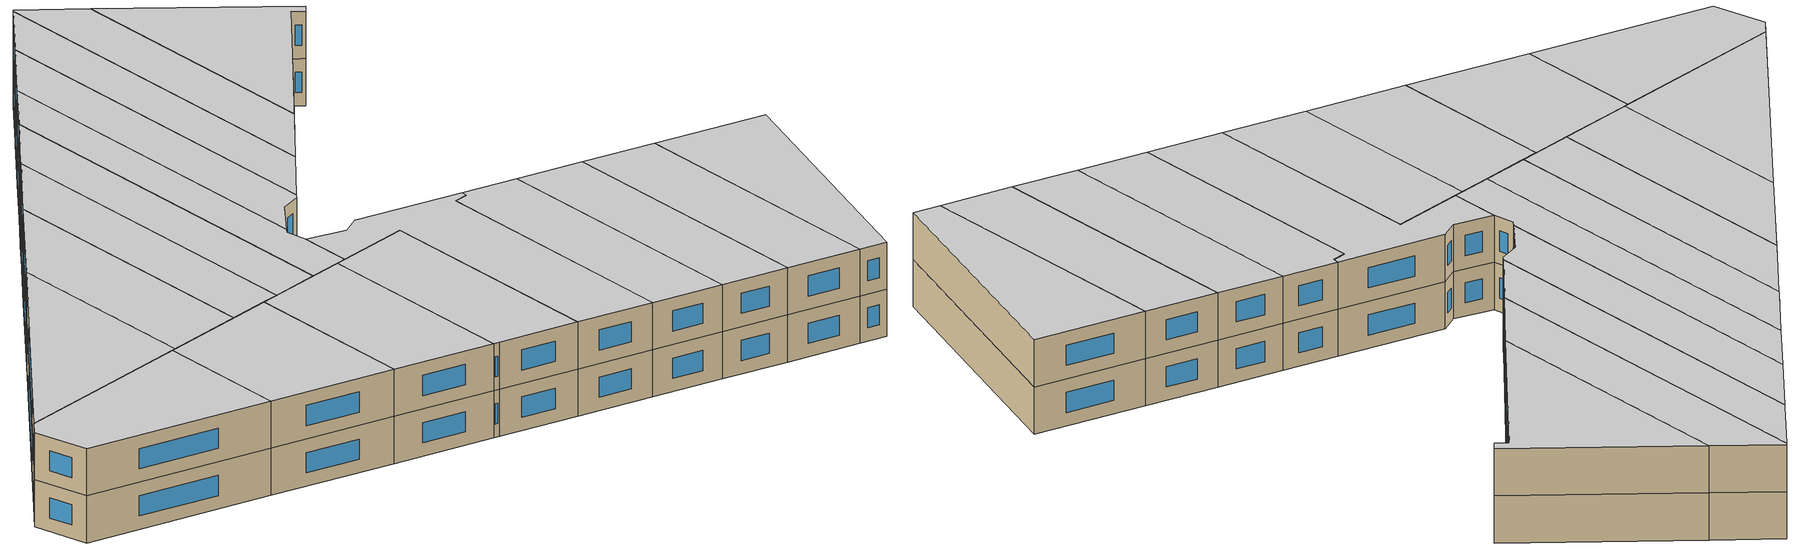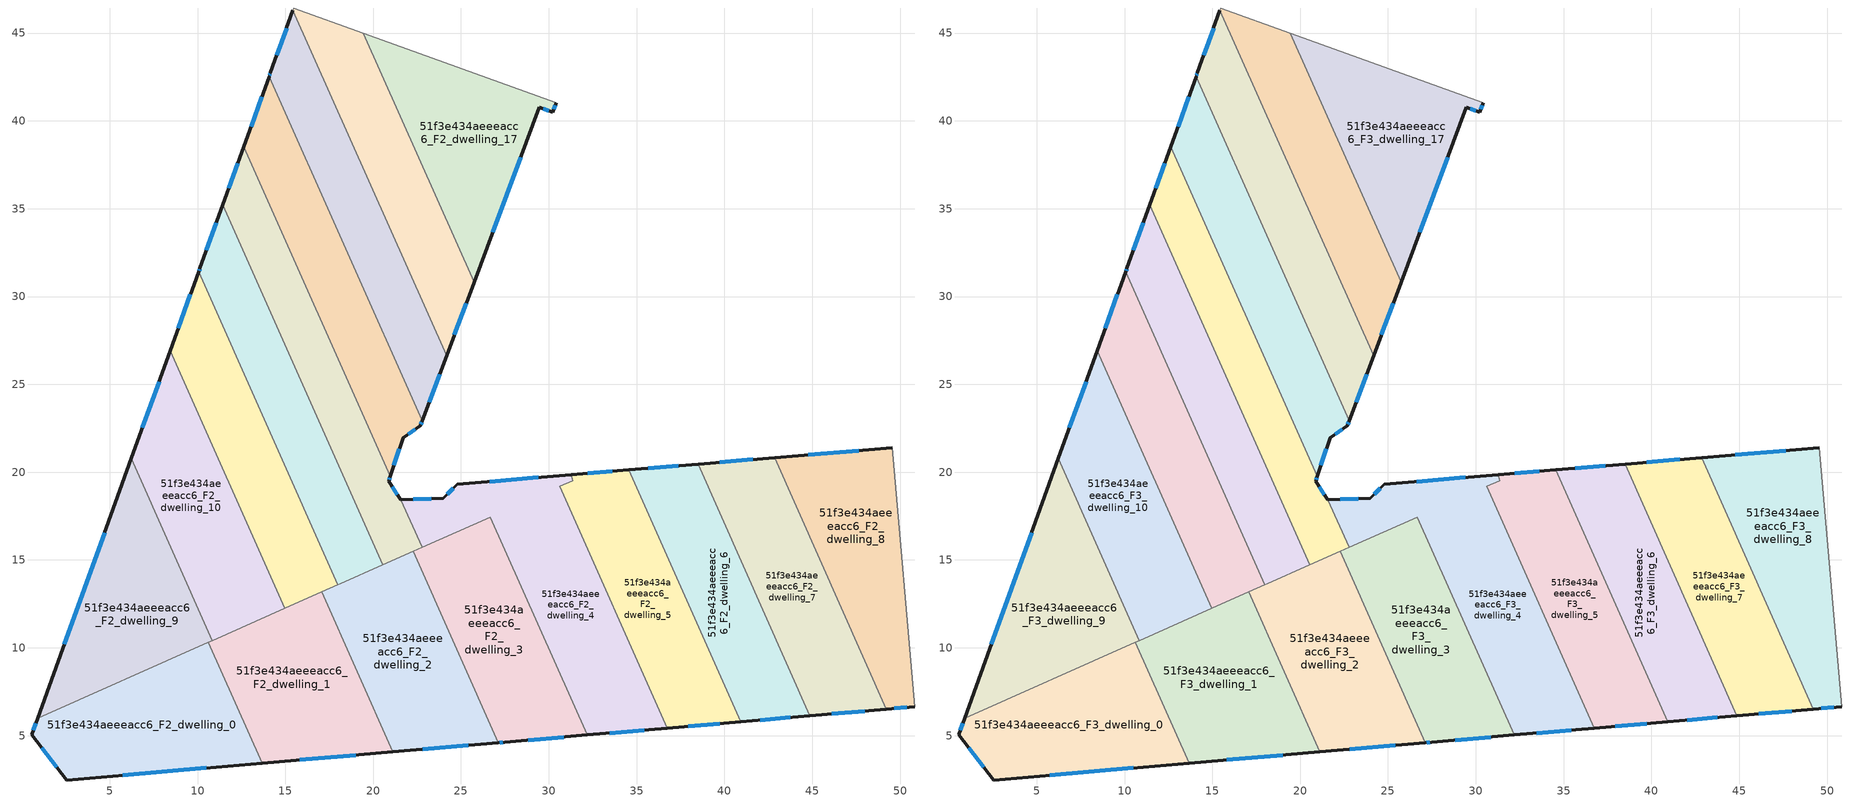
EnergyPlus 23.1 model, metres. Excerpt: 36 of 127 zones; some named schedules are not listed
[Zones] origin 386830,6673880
51f3e434aeeeacc6_F2_dwelling_0
 floor to 51f3e434aeeeacc6_F1_dwelling_0 (EU_floor_Construction): 10.62,10.31 13.68,3.44 2.56,2.47 0.56,5.05 0.9,5.99 z6
 wall outside (EU_wall_Construction): 0.9,5.99 0.56,5.05 2.56,2.47 13.68,3.44 z6:9
 wall to 51f3e434aeeeacc6_F2_dwelling_1 (EU_wall_Construction): 13.68,3.44 10.62,10.31 z6:9
 wall to 51f3e434aeeeacc6_F2_dwelling_9 (EU_wall_Construction): 10.62,10.31 0.9,5.99 z6:9
 window (EU_Window_Construction): 5.74,2.75 10.5,3.16 / 1.13,4.31 1.99,3.21 / 0.8,5.72 0.65,5.32 z6.86:8.14
51f3e434aeeeacc6_F2_dwelling_1
 floor to 51f3e434aeeeacc6_F1_dwelling_1 (EU_floor_Construction): 17.08,13.18 21.12,4.08 13.68,3.44 10.62,10.31 z6
 wall outside (EU_wall_Construction): 13.68,3.44 21.12,4.08 z6:9
 wall to 51f3e434aeeeacc6_F2_dwelling_2 (EU_wall_Construction): 21.12,4.08 17.08,13.18 z6:9
 wall to 51f3e434aeeeacc6_F2_dwelling_10 (EU_wall_Construction): 14.96,12.24 10.84,10.41 z6:9
 wall to 51f3e434aeeeacc6_F2_dwelling_9 (EU_wall_Construction): 10.84,10.41 10.62,10.31 z6:9
 wall to 51f3e434aeeeacc6_F2_dwelling_11 (EU_wall_Construction): 17.08,13.18 14.96,12.24 z6:9
 window (EU_Window_Construction): 15.81,3.62 19,3.9 z6.86:8.14
51f3e434aeeeacc6_F2_dwelling_10
 floor to 51f3e434aeeeacc6_F1_dwelling_10 (EU_floor_Construction): 8.44,26.91 14.96,12.24 10.84,10.41 6.23,20.78 z6
 wall outside (EU_wall_Construction): 8.44,26.91 6.23,20.78 z6:9
 wall to 51f3e434aeeeacc6_F2_dwelling_11 (EU_wall_Construction): 14.96,12.24 8.44,26.91 z6:9
 wall to 51f3e434aeeeacc6_F2_dwelling_9 (EU_wall_Construction): 6.23,20.78 10.84,10.41 z6:9
 window (EU_Window_Construction): 7.81,25.15 6.86,22.53 z6.86:8.14
51f3e434aeeeacc6_F2_dwelling_11
 floor to 51f3e434aeeeacc6_F1_dwelling_11 (EU_floor_Construction): 10.06,31.4 17.98,13.58 14.96,12.24 8.44,26.91 z6
 wall outside (EU_wall_Construction): 10.06,31.4 8.44,26.91 z6:9
 wall to 51f3e434aeeeacc6_F2_dwelling_12 (EU_wall_Construction): 17.98,13.58 10.06,31.4 z6:9
 wall to 51f3e434aeeeacc6_F2_dwelling_2 (EU_wall_Construction): 17.08,13.18 17.98,13.58 z6:9
 window (EU_Window_Construction): 9.6,30.12 8.9,28.19 z6.86:8.14
51f3e434aeeeacc6_F2_dwelling_12
 floor to 51f3e434aeeeacc6_F1_dwelling_12 (EU_floor_Construction): 11.44,35.23 20.56,14.73 18.12,13.64 17.98,13.58 10.06,31.4 10.14,31.61 z6
 wall outside (EU_wall_Construction): 11.44,35.23 10.14,31.61 10.06,31.4 z6:9
 wall to 51f3e434aeeeacc6_F2_dwelling_13 (EU_wall_Construction): 20.56,14.73 11.44,35.23 z6:9
 wall to 51f3e434aeeeacc6_F2_dwelling_2 (EU_wall_Construction): 17.98,13.58 18.12,13.64 20.56,14.73 z6:9
 window (EU_Window_Construction): 10.12,31.55 10.08,31.46 / 11.07,34.19 10.51,32.64 z6.86:8.14
51f3e434aeeeacc6_F2_dwelling_13
 floor to 51f3e434aeeeacc6_F1_dwelling_13 (EU_floor_Construction): 12.64,38.54 20.98,19.77 20.88,19.47 21.58,18.42 22.78,15.71 20.56,14.73 11.44,35.23 z6
 wall outside (EU_wall_Construction): 21.58,18.42 20.88,19.47 20.98,19.77 / 12.64,38.54 11.44,35.23 z6:9
 wall to 51f3e434aeeeacc6_F2_dwelling_14 (EU_wall_Construction): 20.98,19.77 12.64,38.54 z6:9
 wall to 51f3e434aeeeacc6_F2_dwelling_4 (EU_wall_Construction): 22.78,15.71 21.58,18.42 z6:9
 wall to 51f3e434aeeeacc6_F2_dwelling_3 (EU_wall_Construction): 22.27,15.49 22.78,15.71 z6:9
 wall to 51f3e434aeeeacc6_F2_dwelling_2 (EU_wall_Construction): 20.56,14.73 22.27,15.49 z6:9
 window (EU_Window_Construction): 20.91,19.56 20.95,19.69 / 21.38,18.72 21.08,19.17 / 12.3,37.59 11.78,36.17 z6.86:8.14
51f3e434aeeeacc6_F2_dwelling_14
 floor to 51f3e434aeeeacc6_F1_dwelling_14 (EU_floor_Construction): 14.08,42.53 22.79,22.91 22.69,22.65 21.7,21.96 20.98,19.77 12.64,38.54 z6
 wall outside (EU_wall_Construction): 20.98,19.77 21.7,21.96 22.69,22.65 22.79,22.91 / 14.08,42.53 12.64,38.54 z6:9
 wall to 51f3e434aeeeacc6_F2_dwelling_15 (EU_wall_Construction): 22.79,22.91 14.08,42.53 z6:9
 window (EU_Window_Construction): 22.72,22.72 22.76,22.84 / 21.98,22.15 22.41,22.45 / 21.18,20.4 21.49,21.33 / 13.66,41.39 13.05,39.68 z6.86:8.14
51f3e434aeeeacc6_F2_dwelling_15
 floor to 51f3e434aeeeacc6_F1_dwelling_15 (EU_floor_Construction): 15.43,46.29 24.18,26.62 22.79,22.91 14.08,42.53 14.15,42.73 z6
 wall outside (EU_wall_Construction): 15.43,46.29 14.15,42.73 14.08,42.53 / 22.79,22.91 24.18,26.62 z6:9
 wall to 51f3e434aeeeacc6_F2_dwelling_16 (EU_wall_Construction): 24.18,26.62 15.43,46.29 z6:9
 window (EU_Window_Construction): 15.07,45.27 14.52,43.75 / 23.19,23.97 23.78,25.56 / 14.13,42.67 14.1,42.58 z6.86:8.14
51f3e434aeeeacc6_F2_dwelling_16
 floor to 51f3e434aeeeacc6_F1_dwelling_16 (EU_floor_Construction): 19.44,45 25.74,30.81 24.18,26.62 15.43,46.29 15.48,46.43 z6
 wall outside (EU_wall_Construction): 24.18,26.62 25.74,30.81 z6:9
 wall adiabatic (EU_wall_Construction): 19.44,45 15.48,46.43 15.43,46.29 z6:9
 wall to 51f3e434aeeeacc6_F2_dwelling_17 (EU_wall_Construction): 25.74,30.81 19.44,45 z6:9
 window (EU_Window_Construction): 24.62,27.82 25.29,29.61 z6.86:8.14
51f3e434aeeeacc6_F2_dwelling_17
 floor to 51f3e434aeeeacc6_F1_dwelling_17 (EU_floor_Construction): 30.42,41.03 30.22,40.5 29.47,40.78 25.74,30.81 19.44,45 z6
 wall outside (EU_wall_Construction): 25.74,30.81 29.47,40.78 30.22,40.5 30.42,41.03 z6:9
 wall adiabatic (EU_wall_Construction): 30.42,41.03 19.44,45 z6:9
 window (EU_Window_Construction): 26.81,33.66 28.4,37.93 / 30.28,40.65 30.37,40.88 / 29.68,40.7 30,40.58 z6.86:8.14
51f3e434aeeeacc6_F2_dwelling_2
 floor to 51f3e434aeeeacc6_F1_dwelling_2 (EU_floor_Construction): 22.27,15.49 27.11,4.6 21.12,4.08 17.08,13.18 z6
 wall outside (EU_wall_Construction): 21.12,4.08 27.11,4.6 z6:9
 wall to 51f3e434aeeeacc6_F2_dwelling_3 (EU_wall_Construction): 27.11,4.6 22.27,15.49 z6:9
 window (EU_Window_Construction): 22.83,4.23 25.4,4.45 z6.86:8.14
51f3e434aeeeacc6_F2_dwelling_3
 floor to 51f3e434aeeeacc6_F1_dwelling_3 (EU_floor_Construction): 26.67,17.44 32.18,5.04 27.48,4.63 27.11,4.6 22.27,15.49 z6
 wall outside (EU_wall_Construction): 27.11,4.6 27.48,4.63 32.18,5.04 z6:9
 wall to 51f3e434aeeeacc6_F2_dwelling_4 (EU_wall_Construction): 32.18,5.04 26.67,17.44 22.78,15.71 z6:9
 window (EU_Window_Construction): 28.82,4.75 30.84,4.92 / 27.22,4.61 27.37,4.62 z6.86:8.14
51f3e434aeeeacc6_F2_dwelling_4
 floor to 51f3e434aeeeacc6_F1_dwelling_4 (EU_floor_Construction): 31.35,19.52 30.61,19.2 36.73,5.43 32.18,5.04 26.67,17.44 22.78,15.71 21.58,18.42 24,18.51 24.78,19.31 31.27,19.85 z6
 wall outside (EU_wall_Construction): 31.27,19.85 24.78,19.31 24,18.51 21.58,18.42 / 32.18,5.04 36.73,5.43 z6:9
 wall to 51f3e434aeeeacc6_F2_dwelling_5 (EU_wall_Construction): 36.73,5.43 30.61,19.2 31.35,19.52 31.27,19.85 z6:9
 window (EU_Window_Construction): 24.55,19.08 24.22,18.74 / 29.41,19.7 26.63,19.46 / 33.48,5.15 35.43,5.32 / 23.31,18.49 22.27,18.44 z6.86:8.14
51f3e434aeeeacc6_F2_dwelling_5
 floor to 51f3e434aeeeacc6_F1_dwelling_5 (EU_floor_Construction): 34.54,20.13 40.91,5.79 36.73,5.43 30.61,19.2 31.35,19.53 31.27,19.86 z6
 wall outside (EU_wall_Construction): 36.73,5.43 40.91,5.79 / 34.54,20.13 31.27,19.86 z6:9
 wall to 51f3e434aeeeacc6_F2_dwelling_6 (EU_wall_Construction): 40.91,5.79 34.54,20.13 z6:9
 window (EU_Window_Construction): 37.92,5.53 39.72,5.69 / 33.61,20.05 32.2,19.93 z6.86:8.14
51f3e434aeeeacc6_F2_dwelling_6
 floor to 51f3e434aeeeacc6_F1_dwelling_6 (EU_floor_Construction): 38.5,20.46 44.86,6.13 40.91,5.79 34.54,20.13 z6
 wall outside (EU_wall_Construction): 40.91,5.79 44.86,6.13 / 38.5,20.46 34.54,20.13 z6:9
 wall to 51f3e434aeeeacc6_F2_dwelling_7 (EU_wall_Construction): 44.86,6.13 38.5,20.46 z6:9
 window (EU_Window_Construction): 42.04,5.89 43.74,6.04 / 37.37,20.37 35.67,20.22 z6.86:8.14
51f3e434aeeeacc6_F2_dwelling_7
 floor to 51f3e434aeeeacc6_F1_dwelling_7 (EU_floor_Construction): 42.85,20.83 49.22,6.51 44.86,6.13 38.5,20.46 z6
 wall outside (EU_wall_Construction): 44.86,6.13 49.22,6.51 / 42.85,20.83 38.5,20.46 z6:9
 wall to 51f3e434aeeeacc6_F2_dwelling_8 (EU_wall_Construction): 49.22,6.51 42.85,20.83 z6:9
 window (EU_Window_Construction): 46.11,6.24 47.97,6.4 / 41.61,20.72 39.74,20.57 z6.86:8.14
51f3e434aeeeacc6_F2_dwelling_8
 floor to 51f3e434aeeeacc6_F1_dwelling_8 (EU_floor_Construction): 49.54,21.39 50.84,6.65 49.22,6.51 42.85,20.83 z6
 wall outside (EU_wall_Construction): 49.54,21.39 42.85,20.83 / 49.22,6.51 50.84,6.65 z6:9
 wall adiabatic (EU_wall_Construction): 50.84,6.65 49.54,21.39 z6:9
 window (EU_Window_Construction): 47.63,21.23 44.76,20.99 / 49.68,6.55 50.38,6.61 z6.86:8.14
51f3e434aeeeacc6_F2_dwelling_9
 floor to 51f3e434aeeeacc6_F1_dwelling_9 (EU_floor_Construction): 6.23,20.78 10.84,10.41 0.9,5.99 z6
 wall outside (EU_wall_Construction): 6.23,20.78 0.9,5.99 z6:9
 window (EU_Window_Construction): 4.71,16.55 2.42,10.21 z6.86:8.14
51f3e434aeeeacc6_F3_dwelling_0
 floor to 51f3e434aeeeacc6_F2_dwelling_0 (EU_floor_Construction): 10.62,10.31 13.68,3.44 2.56,2.47 0.56,5.05 0.9,5.99 z9
 wall outside (EU_wall_Construction): 0.9,5.99 0.56,5.05 2.56,2.47 13.68,3.44 z9:12
 wall to 51f3e434aeeeacc6_F3_dwelling_1 (EU_wall_Construction): 13.68,3.44 10.62,10.31 z9:12
 wall to 51f3e434aeeeacc6_F3_dwelling_9 (EU_wall_Construction): 10.62,10.31 0.9,5.99 z9:12
 window (EU_Window_Construction): 5.74,2.75 10.5,3.16 / 1.13,4.31 1.99,3.21 / 0.8,5.72 0.65,5.32 z9.86:11.14
 ceiling to 51f3e434aeeeacc6_F4_dwelling_0 (EU_floor_Construction): 13.68,3.44 10.62,10.31 0.9,5.99 0.56,5.05 2.56,2.47 z12
51f3e434aeeeacc6_F3_dwelling_1
 floor to 51f3e434aeeeacc6_F2_dwelling_1 (EU_floor_Construction): 17.08,13.18 21.12,4.08 13.68,3.44 10.62,10.31 z9
 wall outside (EU_wall_Construction): 13.68,3.44 21.12,4.08 z9:12
 wall to 51f3e434aeeeacc6_F3_dwelling_2 (EU_wall_Construction): 21.12,4.08 17.08,13.18 z9:12
 wall to 51f3e434aeeeacc6_F3_dwelling_10 (EU_wall_Construction): 14.96,12.24 10.84,10.41 z9:12
 wall to 51f3e434aeeeacc6_F3_dwelling_9 (EU_wall_Construction): 10.84,10.41 10.62,10.31 z9:12
 wall to 51f3e434aeeeacc6_F3_dwelling_11 (EU_wall_Construction): 17.08,13.18 14.96,12.24 z9:12
 window (EU_Window_Construction): 15.81,3.62 19,3.9 z9.86:11.14
 ceiling to 51f3e434aeeeacc6_F4_dwelling_1 (EU_floor_Construction): 21.12,4.08 17.08,13.18 10.62,10.31 13.68,3.44 z12
51f3e434aeeeacc6_F3_dwelling_10
 floor to 51f3e434aeeeacc6_F2_dwelling_10 (EU_floor_Construction): 8.44,26.91 14.96,12.24 10.84,10.41 6.23,20.78 z9
 wall outside (EU_wall_Construction): 8.44,26.91 6.23,20.78 z9:12
 wall to 51f3e434aeeeacc6_F3_dwelling_11 (EU_wall_Construction): 14.96,12.24 8.44,26.91 z9:12
 wall to 51f3e434aeeeacc6_F3_dwelling_9 (EU_wall_Construction): 6.23,20.78 10.84,10.41 z9:12
 window (EU_Window_Construction): 7.81,25.15 6.86,22.53 z9.86:11.14
 ceiling to 51f3e434aeeeacc6_F4_dwelling_10 (EU_floor_Construction): 14.96,12.24 8.44,26.91 6.23,20.78 10.84,10.41 z12
51f3e434aeeeacc6_F3_dwelling_11
 floor to 51f3e434aeeeacc6_F2_dwelling_11 (EU_floor_Construction): 10.06,31.4 17.98,13.58 14.96,12.24 8.44,26.91 z9
 wall outside (EU_wall_Construction): 10.06,31.4 8.44,26.91 z9:12
 wall to 51f3e434aeeeacc6_F3_dwelling_12 (EU_wall_Construction): 17.98,13.58 10.06,31.4 z9:12
 wall to 51f3e434aeeeacc6_F3_dwelling_2 (EU_wall_Construction): 17.08,13.18 17.98,13.58 z9:12
 window (EU_Window_Construction): 9.6,30.12 8.9,28.19 z9.86:11.14
 ceiling to 51f3e434aeeeacc6_F4_dwelling_11 (EU_floor_Construction): 17.98,13.58 10.06,31.4 8.44,26.91 14.96,12.24 z12
51f3e434aeeeacc6_F3_dwelling_12
 floor to 51f3e434aeeeacc6_F2_dwelling_12 (EU_floor_Construction): 11.44,35.23 20.56,14.73 18.12,13.64 17.98,13.58 10.06,31.4 10.14,31.61 z9
 wall outside (EU_wall_Construction): 11.44,35.23 10.14,31.61 10.06,31.4 z9:12
 wall to 51f3e434aeeeacc6_F3_dwelling_13 (EU_wall_Construction): 20.56,14.73 11.44,35.23 z9:12
 wall to 51f3e434aeeeacc6_F3_dwelling_2 (EU_wall_Construction): 17.98,13.58 18.12,13.64 20.56,14.73 z9:12
 window (EU_Window_Construction): 10.12,31.55 10.08,31.46 / 11.07,34.19 10.51,32.64 z9.86:11.14
 ceiling to 51f3e434aeeeacc6_F4_dwelling_12 (EU_floor_Construction): 20.56,14.73 11.44,35.23 10.14,31.61 10.06,31.4 17.98,13.58 18.12,13.64 z12
51f3e434aeeeacc6_F3_dwelling_13
 floor to 51f3e434aeeeacc6_F2_dwelling_13 (EU_floor_Construction): 12.64,38.54 20.98,19.77 20.88,19.47 21.58,18.42 22.78,15.71 20.56,14.73 11.44,35.23 z9
 wall outside (EU_wall_Construction): 21.58,18.42 20.88,19.47 20.98,19.77 / 12.64,38.54 11.44,35.23 z9:12
 wall to 51f3e434aeeeacc6_F3_dwelling_14 (EU_wall_Construction): 20.98,19.77 12.64,38.54 z9:12
 wall to 51f3e434aeeeacc6_F3_dwelling_4 (EU_wall_Construction): 22.78,15.71 21.58,18.42 z9:12
 wall to 51f3e434aeeeacc6_F3_dwelling_3 (EU_wall_Construction): 22.27,15.49 22.78,15.71 z9:12
 wall to 51f3e434aeeeacc6_F3_dwelling_2 (EU_wall_Construction): 20.56,14.73 22.27,15.49 z9:12
 window (EU_Window_Construction): 20.91,19.56 20.95,19.69 / 21.38,18.72 21.08,19.17 / 12.3,37.59 11.78,36.17 z9.86:11.14
 ceiling to 51f3e434aeeeacc6_F4_dwelling_13 (EU_floor_Construction): 22.78,15.71 21.58,18.42 20.88,19.47 20.98,19.77 12.64,38.54 11.44,35.23 20.56,14.73 z12
51f3e434aeeeacc6_F3_dwelling_14
 floor to 51f3e434aeeeacc6_F2_dwelling_14 (EU_floor_Construction): 14.08,42.53 22.79,22.91 22.69,22.65 21.7,21.96 20.98,19.77 12.64,38.54 z9
 wall outside (EU_wall_Construction): 20.98,19.77 21.7,21.96 22.69,22.65 22.79,22.91 / 14.08,42.53 12.64,38.54 z9:12
 wall to 51f3e434aeeeacc6_F3_dwelling_15 (EU_wall_Construction): 22.79,22.91 14.08,42.53 z9:12
 window (EU_Window_Construction): 22.72,22.72 22.76,22.84 / 21.98,22.15 22.41,22.45 / 21.18,20.4 21.49,21.33 / 13.66,41.39 13.05,39.68 z9.86:11.14
 ceiling to 51f3e434aeeeacc6_F4_dwelling_14 (EU_floor_Construction): 20.98,19.77 21.7,21.96 22.69,22.65 22.79,22.91 14.08,42.53 12.64,38.54 z12
51f3e434aeeeacc6_F3_dwelling_15
 floor to 51f3e434aeeeacc6_F2_dwelling_15 (EU_floor_Construction): 15.43,46.29 24.18,26.62 22.79,22.91 14.08,42.53 14.15,42.73 z9
 wall outside (EU_wall_Construction): 15.43,46.29 14.15,42.73 14.08,42.53 / 22.79,22.91 24.18,26.62 z9:12
 wall to 51f3e434aeeeacc6_F3_dwelling_16 (EU_wall_Construction): 24.18,26.62 15.43,46.29 z9:12
 window (EU_Window_Construction): 15.07,45.27 14.52,43.75 / 23.19,23.97 23.78,25.56 / 14.13,42.67 14.1,42.58 z9.86:11.14
 ceiling to 51f3e434aeeeacc6_F4_dwelling_15 (EU_floor_Construction): 22.79,22.91 24.18,26.62 15.43,46.29 14.15,42.73 14.08,42.53 z12
51f3e434aeeeacc6_F3_dwelling_16
 floor to 51f3e434aeeeacc6_F2_dwelling_16 (EU_floor_Construction): 19.44,45 25.74,30.81 24.18,26.62 15.43,46.29 15.48,46.43 z9
 wall outside (EU_wall_Construction): 24.18,26.62 25.74,30.81 z9:12
 wall adiabatic (EU_wall_Construction): 19.44,45 15.48,46.43 15.43,46.29 z9:12
 wall to 51f3e434aeeeacc6_F3_dwelling_17 (EU_wall_Construction): 25.74,30.81 19.44,45 z9:12
 window (EU_Window_Construction): 24.62,27.82 25.29,29.61 z9.86:11.14
 ceiling to 51f3e434aeeeacc6_F4_dwelling_16 (EU_floor_Construction): 24.18,26.62 25.74,30.81 19.44,45 15.48,46.43 15.43,46.29 z12
51f3e434aeeeacc6_F3_dwelling_17
 floor to 51f3e434aeeeacc6_F2_dwelling_17 (EU_floor_Construction): 30.42,41.03 30.22,40.5 29.47,40.78 25.74,30.81 19.44,45 z9
 wall outside (EU_wall_Construction): 25.74,30.81 29.47,40.78 30.22,40.5 30.42,41.03 z9:12
 wall adiabatic (EU_wall_Construction): 30.42,41.03 19.44,45 z9:12
 window (EU_Window_Construction): 26.81,33.66 28.4,37.93 / 30.28,40.65 30.37,40.88 / 29.68,40.7 30,40.58 z9.86:11.14
 ceiling to 51f3e434aeeeacc6_F4_dwelling_17 (EU_floor_Construction): 25.74,30.81 29.47,40.78 30.22,40.5 30.42,41.03 19.44,45 z12
51f3e434aeeeacc6_F3_dwelling_2
 floor to 51f3e434aeeeacc6_F2_dwelling_2 (EU_floor_Construction): 22.27,15.49 27.11,4.6 21.12,4.08 17.08,13.18 z9
 wall outside (EU_wall_Construction): 21.12,4.08 27.11,4.6 z9:12
 wall to 51f3e434aeeeacc6_F3_dwelling_3 (EU_wall_Construction): 27.11,4.6 22.27,15.49 z9:12
 window (EU_Window_Construction): 22.83,4.23 25.4,4.45 z9.86:11.14
 ceiling to 51f3e434aeeeacc6_F4_dwelling_2 (EU_floor_Construction): 27.11,4.6 22.27,15.49 17.08,13.18 21.12,4.08 z12
51f3e434aeeeacc6_F3_dwelling_3
 floor to 51f3e434aeeeacc6_F2_dwelling_3 (EU_floor_Construction): 26.67,17.44 32.18,5.04 27.48,4.63 27.11,4.6 22.27,15.49 z9
 wall outside (EU_wall_Construction): 27.11,4.6 27.48,4.63 32.18,5.04 z9:12
 wall to 51f3e434aeeeacc6_F3_dwelling_4 (EU_wall_Construction): 32.18,5.04 26.67,17.44 22.78,15.71 z9:12
 window (EU_Window_Construction): 28.82,4.75 30.84,4.92 / 27.22,4.61 27.37,4.62 z9.86:11.14
 ceiling to 51f3e434aeeeacc6_F4_dwelling_3 (EU_floor_Construction): 32.18,5.04 26.67,17.44 22.27,15.49 27.11,4.6 27.48,4.63 z12
51f3e434aeeeacc6_F3_dwelling_4
 floor to 51f3e434aeeeacc6_F2_dwelling_4 (EU_floor_Construction): 31.35,19.52 30.61,19.2 36.73,5.43 32.18,5.04 26.67,17.44 22.78,15.71 21.58,18.42 24,18.51 24.78,19.31 31.27,19.85 z9
 wall outside (EU_wall_Construction): 31.27,19.85 24.78,19.31 24,18.51 21.58,18.42 / 32.18,5.04 36.73,5.43 z9:12
 wall to 51f3e434aeeeacc6_F3_dwelling_5 (EU_wall_Construction): 36.73,5.43 30.61,19.2 31.35,19.52 31.27,19.85 z9:12
 window (EU_Window_Construction): 24.55,19.08 24.22,18.74 / 29.41,19.7 26.63,19.46 / 33.48,5.15 35.43,5.32 / 23.31,18.49 22.27,18.44 z9.86:11.14
 ceiling to 51f3e434aeeeacc6_F4_dwelling_4 (EU_floor_Construction): 36.73,5.43 30.61,19.2 31.35,19.52 31.27,19.85 24.78,19.31 24,18.51 21.58,18.42 22.78,15.71 26.67,17.44 32.18,5.04 z12
51f3e434aeeeacc6_F3_dwelling_5
 floor to 51f3e434aeeeacc6_F2_dwelling_5 (EU_floor_Construction): 34.54,20.13 40.91,5.79 36.73,5.43 30.61,19.2 31.35,19.53 31.27,19.86 z9
 wall outside (EU_wall_Construction): 36.73,5.43 40.91,5.79 / 34.54,20.13 31.27,19.86 z9:12
 wall to 51f3e434aeeeacc6_F3_dwelling_6 (EU_wall_Construction): 40.91,5.79 34.54,20.13 z9:12
 window (EU_Window_Construction): 37.92,5.53 39.72,5.69 / 33.61,20.05 32.2,19.93 z9.86:11.14
 ceiling to 51f3e434aeeeacc6_F4_dwelling_5 (EU_floor_Construction): 40.91,5.79 34.54,20.13 31.27,19.86 31.35,19.53 30.61,19.2 36.73,5.43 z12
51f3e434aeeeacc6_F3_dwelling_6
 floor to 51f3e434aeeeacc6_F2_dwelling_6 (EU_floor_Construction): 38.5,20.46 44.86,6.13 40.91,5.79 34.54,20.13 z9
 wall outside (EU_wall_Construction): 40.91,5.79 44.86,6.13 / 38.5,20.46 34.54,20.13 z9:12
 wall to 51f3e434aeeeacc6_F3_dwelling_7 (EU_wall_Construction): 44.86,6.13 38.5,20.46 z9:12
 window (EU_Window_Construction): 42.04,5.89 43.74,6.04 / 37.37,20.37 35.67,20.22 z9.86:11.14
 ceiling to 51f3e434aeeeacc6_F4_dwelling_6 (EU_floor_Construction): 44.86,6.13 38.5,20.46 34.54,20.13 40.91,5.79 z12
51f3e434aeeeacc6_F3_dwelling_7
 floor to 51f3e434aeeeacc6_F2_dwelling_7 (EU_floor_Construction): 42.85,20.83 49.22,6.51 44.86,6.13 38.5,20.46 z9
 wall outside (EU_wall_Construction): 44.86,6.13 49.22,6.51 / 42.85,20.83 38.5,20.46 z9:12
 wall to 51f3e434aeeeacc6_F3_dwelling_8 (EU_wall_Construction): 49.22,6.51 42.85,20.83 z9:12
 window (EU_Window_Construction): 46.11,6.24 47.97,6.4 / 41.61,20.72 39.74,20.57 z9.86:11.14
 ceiling to 51f3e434aeeeacc6_F4_dwelling_7 (EU_floor_Construction): 49.22,6.51 42.85,20.83 38.5,20.46 44.86,6.13 z12
51f3e434aeeeacc6_F3_dwelling_8
 floor to 51f3e434aeeeacc6_F2_dwelling_8 (EU_floor_Construction): 49.54,21.39 50.84,6.65 49.22,6.51 42.85,20.83 z9
 wall outside (EU_wall_Construction): 49.54,21.39 42.85,20.83 / 49.22,6.51 50.84,6.65 z9:12
 wall adiabatic (EU_wall_Construction): 50.84,6.65 49.54,21.39 z9:12
 window (EU_Window_Construction): 47.63,21.23 44.76,20.99 / 49.68,6.55 50.38,6.61 z9.86:11.14
 ceiling to 51f3e434aeeeacc6_F4_dwelling_8 (EU_floor_Construction): 50.84,6.65 49.54,21.39 42.85,20.83 49.22,6.51 z12
51f3e434aeeeacc6_F3_dwelling_9
 floor to 51f3e434aeeeacc6_F2_dwelling_9 (EU_floor_Construction): 6.23,20.78 10.84,10.41 0.9,5.99 z9
 wall outside (EU_wall_Construction): 6.23,20.78 0.9,5.99 z9:12
 window (EU_Window_Construction): 4.71,16.55 2.42,10.21 z9.86:11.14
 ceiling to 51f3e434aeeeacc6_F4_dwelling_9 (EU_floor_Construction): 10.84,10.41 6.23,20.78 0.9,5.99 z12
[Building]
EU S2 Campaign: North Axis=0; Terrain=City; Solar Distribution=FullExterior
[Site:Location]
Helsinki-Vantaa.AP: Latitude=60.317; Longitude=24.963; Time Zone=2; Elevation=54.6
[SizingPeriod:WeatherFileDays]
AnnualSizingPeriod: Begin Month=1; Begin Day of Month=1; End Month=12; End Day of Month=31; Day of Week for Start Day=Monday; Use Weather File Daylight Saving Period=No; Use Weather File Rain and Snow Indicators=No
[MATERIAL]
EU_InternalMass_Material: Roughness=MediumRough; Thickness=0.1; Conductivity=1; Density=1800; Specific Heat=900; Thermal Absorptance=0.9; Solar Absorptance=0.7; Visible Absorptance=0.7
[MATERIAL:NOMASS] Roughness=MediumRough; Thermal Absorptance=0.9; Solar Absorptance=0.7; Visible Absorptance=0.7
Name | Thermal Resistance
EU_wall_NoMass | 1.10183
EU_floor_NoMass | 1.70606
[WINDOWMATERIAL:SIMPLEGLAZINGSYSTEM]
EU_Window_SimpleGlazing: UFactor=3.11035; Solar Heat Gain Coefficient=0.8; Visible Transmittance=0.8
[CONSTRUCTION]
EU_wall_Construction: EU_wall_NoMass
EU_floor_Construction: EU_floor_NoMass
EU_Window_Construction: EU_Window_SimpleGlazing
EU_InternalMass_Construction: EU_InternalMass_Material
[ZONE] Type=1; Multiplier=1; Ceiling Height=autocalculate; Floor Area=autocalculate; Part of Total Floor Area=Yes
Name | Volume
51f3e434aeeeacc6_F2_dwelling_0; 51f3e434aeeeacc6_F3_dwelling_0 | 185.268
51f3e434aeeeacc6_F2_dwelling_1; 51f3e434aeeeacc6_F3_dwelling_1; 51f3e434aeeeacc6_F2_dwelling_10; 51f3e434aeeeacc6_F3_dwelling_10 | 185.276
51f3e434aeeeacc6_F2_dwelling_11; 51f3e434aeeeacc6_F3_dwelling_11 | 176.431
51f3e434aeeeacc6_F2_dwelling_12; 51f3e434aeeeacc6_F3_dwelling_12 | 177.158
51f3e434aeeeacc6_F2_dwelling_13; 51f3e434aeeeacc6_F3_dwelling_13 | 172.649
51f3e434aeeeacc6_F2_dwelling_14; 51f3e434aeeeacc6_F3_dwelling_14 | 182.613
51f3e434aeeeacc6_F2_dwelling_15; 51f3e434aeeeacc6_F3_dwelling_15 | 178.601
51f3e434aeeeacc6_F2_dwelling_16; 51f3e434aeeeacc6_F3_dwelling_16 | 175.023
51f3e434aeeeacc6_F2_dwelling_17; 51f3e434aeeeacc6_F3_dwelling_17 | 183.998
51f3e434aeeeacc6_F2_dwelling_2; 51f3e434aeeeacc6_F3_dwelling_2 | 186.405
51f3e434aeeeacc6_F2_dwelling_3; 51f3e434aeeeacc6_F3_dwelling_3 | 184.126
51f3e434aeeeacc6_F2_dwelling_4; 51f3e434aeeeacc6_F3_dwelling_4 | 235.137
51f3e434aeeeacc6_F2_dwelling_5; 51f3e434aeeeacc6_F3_dwelling_5 | 185.789
51f3e434aeeeacc6_F2_dwelling_6; 51f3e434aeeeacc6_F3_dwelling_6 | 176.413
51f3e434aeeeacc6_F2_dwelling_7; 51f3e434aeeeacc6_F3_dwelling_7 | 194.145
51f3e434aeeeacc6_F2_dwelling_8; 51f3e434aeeeacc6_F3_dwelling_8 | 185.281
51f3e434aeeeacc6_F2_dwelling_9; 51f3e434aeeeacc6_F3_dwelling_9 | 185.259
[INTERNALMASS] Construction=EU_InternalMass_Construction
Name | Zone or ZoneList | Surface Area
51f3e434aeeeacc6_F2_dwelling_0_EU_InternalMass | 51f3e434aeeeacc6_F2_dwelling_0 | 61.7557
51f3e434aeeeacc6_F2_dwelling_1_EU_InternalMass | 51f3e434aeeeacc6_F2_dwelling_1 | 61.7588
51f3e434aeeeacc6_F2_dwelling_2_EU_InternalMass | 51f3e434aeeeacc6_F2_dwelling_2 | 62.1346
51f3e434aeeeacc6_F2_dwelling_3_EU_InternalMass | 51f3e434aeeeacc6_F2_dwelling_3 | 61.3775
51f3e434aeeeacc6_F2_dwelling_4_EU_InternalMass | 51f3e434aeeeacc6_F2_dwelling_4 | 78.3823
51f3e434aeeeacc6_F2_dwelling_5_EU_InternalMass | 51f3e434aeeeacc6_F2_dwelling_5 | 61.9296
51f3e434aeeeacc6_F2_dwelling_6_EU_InternalMass | 51f3e434aeeeacc6_F2_dwelling_6 | 58.8042
51f3e434aeeeacc6_F2_dwelling_7_EU_InternalMass | 51f3e434aeeeacc6_F2_dwelling_7 | 64.7155
51f3e434aeeeacc6_F2_dwelling_8_EU_InternalMass | 51f3e434aeeeacc6_F2_dwelling_8 | 61.7599
51f3e434aeeeacc6_F2_dwelling_9_EU_InternalMass | 51f3e434aeeeacc6_F2_dwelling_9 | 61.753
51f3e434aeeeacc6_F2_dwelling_10_EU_InternalMass | 51f3e434aeeeacc6_F2_dwelling_10 | 61.7586
51f3e434aeeeacc6_F2_dwelling_11_EU_InternalMass | 51f3e434aeeeacc6_F2_dwelling_11 | 58.8067
51f3e434aeeeacc6_F2_dwelling_12_EU_InternalMass | 51f3e434aeeeacc6_F2_dwelling_12 | 59.0567
51f3e434aeeeacc6_F2_dwelling_13_EU_InternalMass | 51f3e434aeeeacc6_F2_dwelling_13 | 57.5541
51f3e434aeeeacc6_F2_dwelling_14_EU_InternalMass | 51f3e434aeeeacc6_F2_dwelling_14 | 60.8704
51f3e434aeeeacc6_F2_dwelling_15_EU_InternalMass | 51f3e434aeeeacc6_F2_dwelling_15 | 59.5335
51f3e434aeeeacc6_F2_dwelling_16_EU_InternalMass | 51f3e434aeeeacc6_F2_dwelling_16 | 58.3412
51f3e434aeeeacc6_F2_dwelling_17_EU_InternalMass | 51f3e434aeeeacc6_F2_dwelling_17 | 61.3325
51f3e434aeeeacc6_F3_dwelling_0_EU_InternalMass | 51f3e434aeeeacc6_F3_dwelling_0 | 61.7557
51f3e434aeeeacc6_F3_dwelling_1_EU_InternalMass | 51f3e434aeeeacc6_F3_dwelling_1 | 61.7588
51f3e434aeeeacc6_F3_dwelling_2_EU_InternalMass | 51f3e434aeeeacc6_F3_dwelling_2 | 62.1346
51f3e434aeeeacc6_F3_dwelling_3_EU_InternalMass | 51f3e434aeeeacc6_F3_dwelling_3 | 61.3775
51f3e434aeeeacc6_F3_dwelling_4_EU_InternalMass | 51f3e434aeeeacc6_F3_dwelling_4 | 78.3823
51f3e434aeeeacc6_F3_dwelling_5_EU_InternalMass | 51f3e434aeeeacc6_F3_dwelling_5 | 61.9296
51f3e434aeeeacc6_F3_dwelling_6_EU_InternalMass | 51f3e434aeeeacc6_F3_dwelling_6 | 58.8042
51f3e434aeeeacc6_F3_dwelling_7_EU_InternalMass | 51f3e434aeeeacc6_F3_dwelling_7 | 64.7155
51f3e434aeeeacc6_F3_dwelling_8_EU_InternalMass | 51f3e434aeeeacc6_F3_dwelling_8 | 61.7599
51f3e434aeeeacc6_F3_dwelling_9_EU_InternalMass | 51f3e434aeeeacc6_F3_dwelling_9 | 61.753
51f3e434aeeeacc6_F3_dwelling_10_EU_InternalMass | 51f3e434aeeeacc6_F3_dwelling_10 | 61.7586
51f3e434aeeeacc6_F3_dwelling_11_EU_InternalMass | 51f3e434aeeeacc6_F3_dwelling_11 | 58.8067
51f3e434aeeeacc6_F3_dwelling_12_EU_InternalMass | 51f3e434aeeeacc6_F3_dwelling_12 | 59.0567
51f3e434aeeeacc6_F3_dwelling_13_EU_InternalMass | 51f3e434aeeeacc6_F3_dwelling_13 | 57.5541
51f3e434aeeeacc6_F3_dwelling_14_EU_InternalMass | 51f3e434aeeeacc6_F3_dwelling_14 | 60.8704
51f3e434aeeeacc6_F3_dwelling_15_EU_InternalMass | 51f3e434aeeeacc6_F3_dwelling_15 | 59.5335
51f3e434aeeeacc6_F3_dwelling_16_EU_InternalMass | 51f3e434aeeeacc6_F3_dwelling_16 | 58.3412
51f3e434aeeeacc6_F3_dwelling_17_EU_InternalMass | 51f3e434aeeeacc6_F3_dwelling_17 | 61.3325
[OTHEREQUIPMENT] Fuel Type=Electricity; Design Level Calculation Method=Watts/Area; Power per Zone Floor Area=1; Fraction Latent=0; Fraction Radiant=0; Fraction Lost=0; Carbon Dioxide Generation Rate=0; EndUse Subcategory=EU_Step8_InternalGains
Name | Zone or ZoneList or Space or SpaceList | Schedule
EU_Step8_InternalGain_51f3e434aeeeacc6_F2_dwelling_0_f000 | 51f3e434aeeeacc6_F2_dwelling_0 | EU_Step8_GainSchedule_51f3e434aeeeacc6_F2_dwelling_0_f000
EU_Step8_InternalGain_51f3e434aeeeacc6_F2_dwelling_1_f000 | 51f3e434aeeeacc6_F2_dwelling_1 | EU_Step8_GainSchedule_51f3e434aeeeacc6_F2_dwelling_1_f000
EU_Step8_InternalGain_51f3e434aeeeacc6_F2_dwelling_2_f000 | 51f3e434aeeeacc6_F2_dwelling_2 | EU_Step8_GainSchedule_51f3e434aeeeacc6_F2_dwelling_2_f000
EU_Step8_InternalGain_51f3e434aeeeacc6_F2_dwelling_3_f000 | 51f3e434aeeeacc6_F2_dwelling_3 | EU_Step8_GainSchedule_51f3e434aeeeacc6_F2_dwelling_3_f000
EU_Step8_InternalGain_51f3e434aeeeacc6_F2_dwelling_4_f000 | 51f3e434aeeeacc6_F2_dwelling_4 | EU_Step8_GainSchedule_51f3e434aeeeacc6_F2_dwelling_4_f000
EU_Step8_InternalGain_51f3e434aeeeacc6_F2_dwelling_5_f000 | 51f3e434aeeeacc6_F2_dwelling_5 | EU_Step8_GainSchedule_51f3e434aeeeacc6_F2_dwelling_5_f000
EU_Step8_InternalGain_51f3e434aeeeacc6_F2_dwelling_6_f000 | 51f3e434aeeeacc6_F2_dwelling_6 | EU_Step8_GainSchedule_51f3e434aeeeacc6_F2_dwelling_6_f000
EU_Step8_InternalGain_51f3e434aeeeacc6_F2_dwelling_7_f000 | 51f3e434aeeeacc6_F2_dwelling_7 | EU_Step8_GainSchedule_51f3e434aeeeacc6_F2_dwelling_7_f000
EU_Step8_InternalGain_51f3e434aeeeacc6_F2_dwelling_8_f000 | 51f3e434aeeeacc6_F2_dwelling_8 | EU_Step8_GainSchedule_51f3e434aeeeacc6_F2_dwelling_8_f000
EU_Step8_InternalGain_51f3e434aeeeacc6_F2_dwelling_9_f000 | 51f3e434aeeeacc6_F2_dwelling_9 | EU_Step8_GainSchedule_51f3e434aeeeacc6_F2_dwelling_9_f000
EU_Step8_InternalGain_51f3e434aeeeacc6_F2_dwelling_10_f000 | 51f3e434aeeeacc6_F2_dwelling_10 | EU_Step8_GainSchedule_51f3e434aeeeacc6_F2_dwelling_10_f000
EU_Step8_InternalGain_51f3e434aeeeacc6_F2_dwelling_11_f000 | 51f3e434aeeeacc6_F2_dwelling_11 | EU_Step8_GainSchedule_51f3e434aeeeacc6_F2_dwelling_11_f000
EU_Step8_InternalGain_51f3e434aeeeacc6_F2_dwelling_12_f000 | 51f3e434aeeeacc6_F2_dwelling_12 | EU_Step8_GainSchedule_51f3e434aeeeacc6_F2_dwelling_12_f000
EU_Step8_InternalGain_51f3e434aeeeacc6_F2_dwelling_13_f000 | 51f3e434aeeeacc6_F2_dwelling_13 | EU_Step8_GainSchedule_51f3e434aeeeacc6_F2_dwelling_13_f000
EU_Step8_InternalGain_51f3e434aeeeacc6_F2_dwelling_14_f000 | 51f3e434aeeeacc6_F2_dwelling_14 | EU_Step8_GainSchedule_51f3e434aeeeacc6_F2_dwelling_14_f000
EU_Step8_InternalGain_51f3e434aeeeacc6_F2_dwelling_15_f000 | 51f3e434aeeeacc6_F2_dwelling_15 | EU_Step8_GainSchedule_51f3e434aeeeacc6_F2_dwelling_15_f000
EU_Step8_InternalGain_51f3e434aeeeacc6_F2_dwelling_16_f000 | 51f3e434aeeeacc6_F2_dwelling_16 | EU_Step8_GainSchedule_51f3e434aeeeacc6_F2_dwelling_16_f000
EU_Step8_InternalGain_51f3e434aeeeacc6_F2_dwelling_17_f000 | 51f3e434aeeeacc6_F2_dwelling_17 | EU_Step8_GainSchedule_51f3e434aeeeacc6_F2_dwelling_17_f000
EU_Step8_InternalGain_51f3e434aeeeacc6_F3_dwelling_0_f000 | 51f3e434aeeeacc6_F3_dwelling_0 | EU_Step8_GainSchedule_51f3e434aeeeacc6_F3_dwelling_0_f000
EU_Step8_InternalGain_51f3e434aeeeacc6_F3_dwelling_1_f000 | 51f3e434aeeeacc6_F3_dwelling_1 | EU_Step8_GainSchedule_51f3e434aeeeacc6_F3_dwelling_1_f000
EU_Step8_InternalGain_51f3e434aeeeacc6_F3_dwelling_2_f000 | 51f3e434aeeeacc6_F3_dwelling_2 | EU_Step8_GainSchedule_51f3e434aeeeacc6_F3_dwelling_2_f000
EU_Step8_InternalGain_51f3e434aeeeacc6_F3_dwelling_3_f000 | 51f3e434aeeeacc6_F3_dwelling_3 | EU_Step8_GainSchedule_51f3e434aeeeacc6_F3_dwelling_3_f000
EU_Step8_InternalGain_51f3e434aeeeacc6_F3_dwelling_4_f000 | 51f3e434aeeeacc6_F3_dwelling_4 | EU_Step8_GainSchedule_51f3e434aeeeacc6_F3_dwelling_4_f000
EU_Step8_InternalGain_51f3e434aeeeacc6_F3_dwelling_5_f000 | 51f3e434aeeeacc6_F3_dwelling_5 | EU_Step8_GainSchedule_51f3e434aeeeacc6_F3_dwelling_5_f000
EU_Step8_InternalGain_51f3e434aeeeacc6_F3_dwelling_6_f000 | 51f3e434aeeeacc6_F3_dwelling_6 | EU_Step8_GainSchedule_51f3e434aeeeacc6_F3_dwelling_6_f000
EU_Step8_InternalGain_51f3e434aeeeacc6_F3_dwelling_7_f000 | 51f3e434aeeeacc6_F3_dwelling_7 | EU_Step8_GainSchedule_51f3e434aeeeacc6_F3_dwelling_7_f000
EU_Step8_InternalGain_51f3e434aeeeacc6_F3_dwelling_8_f000 | 51f3e434aeeeacc6_F3_dwelling_8 | EU_Step8_GainSchedule_51f3e434aeeeacc6_F3_dwelling_8_f000
EU_Step8_InternalGain_51f3e434aeeeacc6_F3_dwelling_9_f000 | 51f3e434aeeeacc6_F3_dwelling_9 | EU_Step8_GainSchedule_51f3e434aeeeacc6_F3_dwelling_9_f000
EU_Step8_InternalGain_51f3e434aeeeacc6_F3_dwelling_10_f000 | 51f3e434aeeeacc6_F3_dwelling_10 | EU_Step8_GainSchedule_51f3e434aeeeacc6_F3_dwelling_10_f000
EU_Step8_InternalGain_51f3e434aeeeacc6_F3_dwelling_11_f000 | 51f3e434aeeeacc6_F3_dwelling_11 | EU_Step8_GainSchedule_51f3e434aeeeacc6_F3_dwelling_11_f000
EU_Step8_InternalGain_51f3e434aeeeacc6_F3_dwelling_12_f000 | 51f3e434aeeeacc6_F3_dwelling_12 | EU_Step8_GainSchedule_51f3e434aeeeacc6_F3_dwelling_12_f000
EU_Step8_InternalGain_51f3e434aeeeacc6_F3_dwelling_13_f000 | 51f3e434aeeeacc6_F3_dwelling_13 | EU_Step8_GainSchedule_51f3e434aeeeacc6_F3_dwelling_13_f000
EU_Step8_InternalGain_51f3e434aeeeacc6_F3_dwelling_14_f000 | 51f3e434aeeeacc6_F3_dwelling_14 | EU_Step8_GainSchedule_51f3e434aeeeacc6_F3_dwelling_14_f000
EU_Step8_InternalGain_51f3e434aeeeacc6_F3_dwelling_15_f000 | 51f3e434aeeeacc6_F3_dwelling_15 | EU_Step8_GainSchedule_51f3e434aeeeacc6_F3_dwelling_15_f000
EU_Step8_InternalGain_51f3e434aeeeacc6_F3_dwelling_16_f000 | 51f3e434aeeeacc6_F3_dwelling_16 | EU_Step8_GainSchedule_51f3e434aeeeacc6_F3_dwelling_16_f000
EU_Step8_InternalGain_51f3e434aeeeacc6_F3_dwelling_17_f000 | 51f3e434aeeeacc6_F3_dwelling_17 | EU_Step8_GainSchedule_51f3e434aeeeacc6_F3_dwelling_17_f000
[ZONEVENTILATION:DESIGNFLOWRATE] Schedule=EU_AlwaysOn; Design Flow Rate Calculation Method=AirChanges/Hour; Air Changes per Hour=0.756316; Ventilation Type=Natural; Fan Pressure Rise=0; Fan Total Efficiency=1; Constant Term Coefficient=1; Temperature Term Coefficient=0; Velocity Term Coefficient=0; Velocity Squared Term Coefficient=0; Minimum Indoor Temperature=-100; Maximum Indoor Temperature=100; Delta Temperature=-100; Minimum Outdoor Temperature=-100; Maximum Outdoor Temperature=100; Maximum Wind Speed=40
Name | Zone or ZoneList or Space or SpaceList
EU_ConstantAir_51f3e434aeeeacc6_F2_dwelling_0 | 51f3e434aeeeacc6_F2_dwelling_0
EU_ConstantAir_51f3e434aeeeacc6_F2_dwelling_1 | 51f3e434aeeeacc6_F2_dwelling_1
EU_ConstantAir_51f3e434aeeeacc6_F2_dwelling_2 | 51f3e434aeeeacc6_F2_dwelling_2
EU_ConstantAir_51f3e434aeeeacc6_F2_dwelling_3 | 51f3e434aeeeacc6_F2_dwelling_3
EU_ConstantAir_51f3e434aeeeacc6_F2_dwelling_4 | 51f3e434aeeeacc6_F2_dwelling_4
EU_ConstantAir_51f3e434aeeeacc6_F2_dwelling_5 | 51f3e434aeeeacc6_F2_dwelling_5
EU_ConstantAir_51f3e434aeeeacc6_F2_dwelling_6 | 51f3e434aeeeacc6_F2_dwelling_6
EU_ConstantAir_51f3e434aeeeacc6_F2_dwelling_7 | 51f3e434aeeeacc6_F2_dwelling_7
EU_ConstantAir_51f3e434aeeeacc6_F2_dwelling_8 | 51f3e434aeeeacc6_F2_dwelling_8
EU_ConstantAir_51f3e434aeeeacc6_F2_dwelling_9 | 51f3e434aeeeacc6_F2_dwelling_9
EU_ConstantAir_51f3e434aeeeacc6_F2_dwelling_10 | 51f3e434aeeeacc6_F2_dwelling_10
EU_ConstantAir_51f3e434aeeeacc6_F2_dwelling_11 | 51f3e434aeeeacc6_F2_dwelling_11
EU_ConstantAir_51f3e434aeeeacc6_F2_dwelling_12 | 51f3e434aeeeacc6_F2_dwelling_12
EU_ConstantAir_51f3e434aeeeacc6_F2_dwelling_13 | 51f3e434aeeeacc6_F2_dwelling_13
EU_ConstantAir_51f3e434aeeeacc6_F2_dwelling_14 | 51f3e434aeeeacc6_F2_dwelling_14
EU_ConstantAir_51f3e434aeeeacc6_F2_dwelling_15 | 51f3e434aeeeacc6_F2_dwelling_15
EU_ConstantAir_51f3e434aeeeacc6_F2_dwelling_16 | 51f3e434aeeeacc6_F2_dwelling_16
EU_ConstantAir_51f3e434aeeeacc6_F2_dwelling_17 | 51f3e434aeeeacc6_F2_dwelling_17
EU_ConstantAir_51f3e434aeeeacc6_F3_dwelling_0 | 51f3e434aeeeacc6_F3_dwelling_0
EU_ConstantAir_51f3e434aeeeacc6_F3_dwelling_1 | 51f3e434aeeeacc6_F3_dwelling_1
EU_ConstantAir_51f3e434aeeeacc6_F3_dwelling_2 | 51f3e434aeeeacc6_F3_dwelling_2
EU_ConstantAir_51f3e434aeeeacc6_F3_dwelling_3 | 51f3e434aeeeacc6_F3_dwelling_3
EU_ConstantAir_51f3e434aeeeacc6_F3_dwelling_4 | 51f3e434aeeeacc6_F3_dwelling_4
EU_ConstantAir_51f3e434aeeeacc6_F3_dwelling_5 | 51f3e434aeeeacc6_F3_dwelling_5
EU_ConstantAir_51f3e434aeeeacc6_F3_dwelling_6 | 51f3e434aeeeacc6_F3_dwelling_6
EU_ConstantAir_51f3e434aeeeacc6_F3_dwelling_7 | 51f3e434aeeeacc6_F3_dwelling_7
EU_ConstantAir_51f3e434aeeeacc6_F3_dwelling_8 | 51f3e434aeeeacc6_F3_dwelling_8
EU_ConstantAir_51f3e434aeeeacc6_F3_dwelling_9 | 51f3e434aeeeacc6_F3_dwelling_9
EU_ConstantAir_51f3e434aeeeacc6_F3_dwelling_10 | 51f3e434aeeeacc6_F3_dwelling_10
EU_ConstantAir_51f3e434aeeeacc6_F3_dwelling_11 | 51f3e434aeeeacc6_F3_dwelling_11
EU_ConstantAir_51f3e434aeeeacc6_F3_dwelling_12 | 51f3e434aeeeacc6_F3_dwelling_12
EU_ConstantAir_51f3e434aeeeacc6_F3_dwelling_13 | 51f3e434aeeeacc6_F3_dwelling_13
EU_ConstantAir_51f3e434aeeeacc6_F3_dwelling_14 | 51f3e434aeeeacc6_F3_dwelling_14
EU_ConstantAir_51f3e434aeeeacc6_F3_dwelling_15 | 51f3e434aeeeacc6_F3_dwelling_15
EU_ConstantAir_51f3e434aeeeacc6_F3_dwelling_16 | 51f3e434aeeeacc6_F3_dwelling_16
EU_ConstantAir_51f3e434aeeeacc6_F3_dwelling_17 | 51f3e434aeeeacc6_F3_dwelling_17
[HVACTEMPLATE:ZONE:IDEALLOADSAIRSYSTEM] System Availability Schedule=EU_AlwaysOn; Maximum Heating Supply Air Temperature=50; Minimum Cooling Supply Air Temperature=13; Maximum Heating Supply Air Humidity Ratio=0.0156; Minimum Cooling Supply Air Humidity Ratio=0.0077; Heating Limit=NoLimit; Cooling Limit=NoLimit; Heating Availability Schedule=EU_AlwaysOn; Cooling Availability Schedule=EU_CoolingOff; Dehumidification Control Type=ConstantSensibleHeatRatio; Cooling Sensible Heat Ratio=0.7; Dehumidification Setpoint=60; Humidification Control Type=None; Humidification Setpoint=30; Outdoor Air Method=None; Outdoor Air Flow Rate per Person=0.00944; Outdoor Air Flow Rate per Zone Floor Area=0; Outdoor Air Flow Rate per Zone=0; Demand Controlled Ventilation Type=None; Outdoor Air Economizer Type=NoEconomizer; Heat Recovery Type=None; Sensible Heat Recovery Effectiveness=0.7; Latent Heat Recovery Effectiveness=0.65
Name | Template Thermostat
51f3e434aeeeacc6_F2_dwelling_0 | EU_HeatOnly_51f3e434aeeeacc6_F2_dwelling_0
51f3e434aeeeacc6_F2_dwelling_1 | EU_HeatOnly_51f3e434aeeeacc6_F2_dwelling_1
51f3e434aeeeacc6_F2_dwelling_2 | EU_HeatOnly_51f3e434aeeeacc6_F2_dwelling_2
51f3e434aeeeacc6_F2_dwelling_3 | EU_HeatOnly_51f3e434aeeeacc6_F2_dwelling_3
51f3e434aeeeacc6_F2_dwelling_4 | EU_HeatOnly_51f3e434aeeeacc6_F2_dwelling_4
51f3e434aeeeacc6_F2_dwelling_5 | EU_HeatOnly_51f3e434aeeeacc6_F2_dwelling_5
51f3e434aeeeacc6_F2_dwelling_6 | EU_HeatOnly_51f3e434aeeeacc6_F2_dwelling_6
51f3e434aeeeacc6_F2_dwelling_7 | EU_HeatOnly_51f3e434aeeeacc6_F2_dwelling_7
51f3e434aeeeacc6_F2_dwelling_8 | EU_HeatOnly_51f3e434aeeeacc6_F2_dwelling_8
51f3e434aeeeacc6_F2_dwelling_9 | EU_HeatOnly_51f3e434aeeeacc6_F2_dwelling_9
51f3e434aeeeacc6_F2_dwelling_10 | EU_HeatOnly_51f3e434aeeeacc6_F2_dwelling_10
51f3e434aeeeacc6_F2_dwelling_11 | EU_HeatOnly_51f3e434aeeeacc6_F2_dwelling_11
51f3e434aeeeacc6_F2_dwelling_12 | EU_HeatOnly_51f3e434aeeeacc6_F2_dwelling_12
51f3e434aeeeacc6_F2_dwelling_13 | EU_HeatOnly_51f3e434aeeeacc6_F2_dwelling_13
51f3e434aeeeacc6_F2_dwelling_14 | EU_HeatOnly_51f3e434aeeeacc6_F2_dwelling_14
51f3e434aeeeacc6_F2_dwelling_15 | EU_HeatOnly_51f3e434aeeeacc6_F2_dwelling_15
51f3e434aeeeacc6_F2_dwelling_16 | EU_HeatOnly_51f3e434aeeeacc6_F2_dwelling_16
51f3e434aeeeacc6_F2_dwelling_17 | EU_HeatOnly_51f3e434aeeeacc6_F2_dwelling_17
51f3e434aeeeacc6_F3_dwelling_0 | EU_HeatOnly_51f3e434aeeeacc6_F3_dwelling_0
51f3e434aeeeacc6_F3_dwelling_1 | EU_HeatOnly_51f3e434aeeeacc6_F3_dwelling_1
51f3e434aeeeacc6_F3_dwelling_2 | EU_HeatOnly_51f3e434aeeeacc6_F3_dwelling_2
51f3e434aeeeacc6_F3_dwelling_3 | EU_HeatOnly_51f3e434aeeeacc6_F3_dwelling_3
51f3e434aeeeacc6_F3_dwelling_4 | EU_HeatOnly_51f3e434aeeeacc6_F3_dwelling_4
51f3e434aeeeacc6_F3_dwelling_5 | EU_HeatOnly_51f3e434aeeeacc6_F3_dwelling_5
51f3e434aeeeacc6_F3_dwelling_6 | EU_HeatOnly_51f3e434aeeeacc6_F3_dwelling_6
51f3e434aeeeacc6_F3_dwelling_7 | EU_HeatOnly_51f3e434aeeeacc6_F3_dwelling_7
51f3e434aeeeacc6_F3_dwelling_8 | EU_HeatOnly_51f3e434aeeeacc6_F3_dwelling_8
51f3e434aeeeacc6_F3_dwelling_9 | EU_HeatOnly_51f3e434aeeeacc6_F3_dwelling_9
51f3e434aeeeacc6_F3_dwelling_10 | EU_HeatOnly_51f3e434aeeeacc6_F3_dwelling_10
51f3e434aeeeacc6_F3_dwelling_11 | EU_HeatOnly_51f3e434aeeeacc6_F3_dwelling_11
51f3e434aeeeacc6_F3_dwelling_12 | EU_HeatOnly_51f3e434aeeeacc6_F3_dwelling_12
51f3e434aeeeacc6_F3_dwelling_13 | EU_HeatOnly_51f3e434aeeeacc6_F3_dwelling_13
51f3e434aeeeacc6_F3_dwelling_14 | EU_HeatOnly_51f3e434aeeeacc6_F3_dwelling_14
51f3e434aeeeacc6_F3_dwelling_15 | EU_HeatOnly_51f3e434aeeeacc6_F3_dwelling_15
51f3e434aeeeacc6_F3_dwelling_16 | EU_HeatOnly_51f3e434aeeeacc6_F3_dwelling_16
51f3e434aeeeacc6_F3_dwelling_17 | EU_HeatOnly_51f3e434aeeeacc6_F3_dwelling_17
[SIZING:ZONE] Zone Cooling Design Supply Air Temperature Input Method=SupplyAirTemperature; Zone Cooling Design Supply Air Temperature=13; Zone Heating Design Supply Air Temperature Input Method=SupplyAirTemperature; Zone Heating Design Supply Air Temperature=50; Zone Cooling Design Supply Air Humidity Ratio=0.008; Zone Heating Design Supply Air Humidity Ratio=0.008; Cooling Design Air Flow Method=DesignDay; Cooling Design Air Flow Rate=0; Cooling Minimum Air Flow per Zone Floor Area=0.000762; Cooling Minimum Air Flow=0; Cooling Minimum Air Flow Fraction=0.2; Heating Design Air Flow Method=DesignDay; Heating Design Air Flow Rate=0; Heating Maximum Air Flow per Zone Floor Area=0.002032; Heating Maximum Air Flow=0.141576; Heating Maximum Air Flow Fraction=0.3; Account for Dedicated Outdoor Air System=No; Dedicated Outdoor Air System Control Strategy=NeutralSupplyAir; Dedicated Outdoor Air Low Setpoint Temperature for Design=autosize; Dedicated Outdoor Air High Setpoint Temperature for Design=autosize; Zone Load Sizing Method=Sensible Load Only No Latent Load; Zone Latent Cooling Design Supply Air Humidity Ratio Input Method=HumidityRatioDifference; Zone Cooling Design Supply Air Humidity Ratio Difference=0.005; Zone Latent Heating Design Supply Air Humidity Ratio Input Method=HumidityRatioDifference; Zone Humidification Design Supply Air Humidity Ratio Difference=0.005
51f3e434aeeeacc6_F2_dwelling_0; 51f3e434aeeeacc6_F2_dwelling_1; 51f3e434aeeeacc6_F2_dwelling_2; 51f3e434aeeeacc6_F2_dwelling_3; 51f3e434aeeeacc6_F2_dwelling_4; 51f3e434aeeeacc6_F2_dwelling_5; 51f3e434aeeeacc6_F2_dwelling_6; 51f3e434aeeeacc6_F2_dwelling_7; 51f3e434aeeeacc6_F2_dwelling_8; 51f3e434aeeeacc6_F2_dwelling_9; 51f3e434aeeeacc6_F2_dwelling_10; 51f3e434aeeeacc6_F2_dwelling_11; 51f3e434aeeeacc6_F2_dwelling_12; 51f3e434aeeeacc6_F2_dwelling_13; 51f3e434aeeeacc6_F2_dwelling_14; 51f3e434aeeeacc6_F2_dwelling_15; 51f3e434aeeeacc6_F2_dwelling_16; 51f3e434aeeeacc6_F2_dwelling_17; 51f3e434aeeeacc6_F3_dwelling_0; 51f3e434aeeeacc6_F3_dwelling_1; 51f3e434aeeeacc6_F3_dwelling_2; 51f3e434aeeeacc6_F3_dwelling_3; 51f3e434aeeeacc6_F3_dwelling_4; 51f3e434aeeeacc6_F3_dwelling_5; 51f3e434aeeeacc6_F3_dwelling_6; 51f3e434aeeeacc6_F3_dwelling_7; 51f3e434aeeeacc6_F3_dwelling_8; 51f3e434aeeeacc6_F3_dwelling_9; 51f3e434aeeeacc6_F3_dwelling_10; 51f3e434aeeeacc6_F3_dwelling_11; 51f3e434aeeeacc6_F3_dwelling_12; 51f3e434aeeeacc6_F3_dwelling_13; 51f3e434aeeeacc6_F3_dwelling_14; 51f3e434aeeeacc6_F3_dwelling_15; 51f3e434aeeeacc6_F3_dwelling_16; 51f3e434aeeeacc6_F3_dwelling_17
[SCHEDULE:FILE] Column Number=1; Rows to Skip at Top=0; Number of Hours of Data=8760; Column Separator=Comma; Interpolate to Timestep=No; Minutes per Item=60; Adjust Schedule for Daylight Savings=Yes
Name | File
EU_Step8_GainSchedule_51f3e434aeeeacc6_F2_dwelling_0_f000 | ../../schedules/51f3e434aeeeacc6/51f3e434aeeeacc6_F2_dwelling_0_f000_gain.csv
EU_Step8_GainSchedule_51f3e434aeeeacc6_F2_dwelling_1_f000 | ../../schedules/51f3e434aeeeacc6/51f3e434aeeeacc6_F2_dwelling_1_f000_gain.csv
EU_Step8_GainSchedule_51f3e434aeeeacc6_F2_dwelling_2_f000 | ../../schedules/51f3e434aeeeacc6/51f3e434aeeeacc6_F2_dwelling_2_f000_gain.csv
EU_Step8_GainSchedule_51f3e434aeeeacc6_F2_dwelling_3_f000 | ../../schedules/51f3e434aeeeacc6/51f3e434aeeeacc6_F2_dwelling_3_f000_gain.csv
EU_Step8_GainSchedule_51f3e434aeeeacc6_F2_dwelling_4_f000 | ../../schedules/51f3e434aeeeacc6/51f3e434aeeeacc6_F2_dwelling_4_f000_gain.csv
EU_Step8_GainSchedule_51f3e434aeeeacc6_F2_dwelling_5_f000 | ../../schedules/51f3e434aeeeacc6/51f3e434aeeeacc6_F2_dwelling_5_f000_gain.csv
EU_Step8_GainSchedule_51f3e434aeeeacc6_F2_dwelling_6_f000 | ../../schedules/51f3e434aeeeacc6/51f3e434aeeeacc6_F2_dwelling_6_f000_gain.csv
EU_Step8_GainSchedule_51f3e434aeeeacc6_F2_dwelling_7_f000 | ../../schedules/51f3e434aeeeacc6/51f3e434aeeeacc6_F2_dwelling_7_f000_gain.csv
EU_Step8_GainSchedule_51f3e434aeeeacc6_F2_dwelling_8_f000 | ../../schedules/51f3e434aeeeacc6/51f3e434aeeeacc6_F2_dwelling_8_f000_gain.csv
EU_Step8_GainSchedule_51f3e434aeeeacc6_F2_dwelling_9_f000 | ../../schedules/51f3e434aeeeacc6/51f3e434aeeeacc6_F2_dwelling_9_f000_gain.csv
EU_Step8_GainSchedule_51f3e434aeeeacc6_F2_dwelling_10_f000 | ../../schedules/51f3e434aeeeacc6/51f3e434aeeeacc6_F2_dwelling_10_f000_gain.csv
EU_Step8_GainSchedule_51f3e434aeeeacc6_F2_dwelling_11_f000 | ../../schedules/51f3e434aeeeacc6/51f3e434aeeeacc6_F2_dwelling_11_f000_gain.csv
EU_Step8_GainSchedule_51f3e434aeeeacc6_F2_dwelling_12_f000 | ../../schedules/51f3e434aeeeacc6/51f3e434aeeeacc6_F2_dwelling_12_f000_gain.csv
EU_Step8_GainSchedule_51f3e434aeeeacc6_F2_dwelling_13_f000 | ../../schedules/51f3e434aeeeacc6/51f3e434aeeeacc6_F2_dwelling_13_f000_gain.csv
EU_Step8_GainSchedule_51f3e434aeeeacc6_F2_dwelling_14_f000 | ../../schedules/51f3e434aeeeacc6/51f3e434aeeeacc6_F2_dwelling_14_f000_gain.csv
EU_Step8_GainSchedule_51f3e434aeeeacc6_F2_dwelling_15_f000 | ../../schedules/51f3e434aeeeacc6/51f3e434aeeeacc6_F2_dwelling_15_f000_gain.csv
